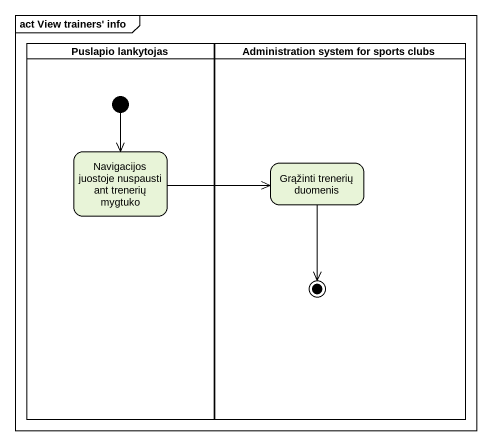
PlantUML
@startuml
mainframe act View trainers' info
hide empty description
state "Puslapio lankytojas" as Puslapio_lankytojas <<partition>> {
  state "Navigacijos juostoje nuspausti ant trenerių mygtuko" as Navigacijos_juostoje
  [*] --> Navigacijos_juostoje
}
state "Administration system for sports clubs" as Administration_system_for <<partition>> {
  state "Grąžinti trenerių duomenis" as Grąžinti_trenerių_duomenis
  Grąžinti_trenerių_duomenis --> [*]
}
Navigacijos_juostoje -right-> Grąžinti_trenerių_duomenis
@enduml
